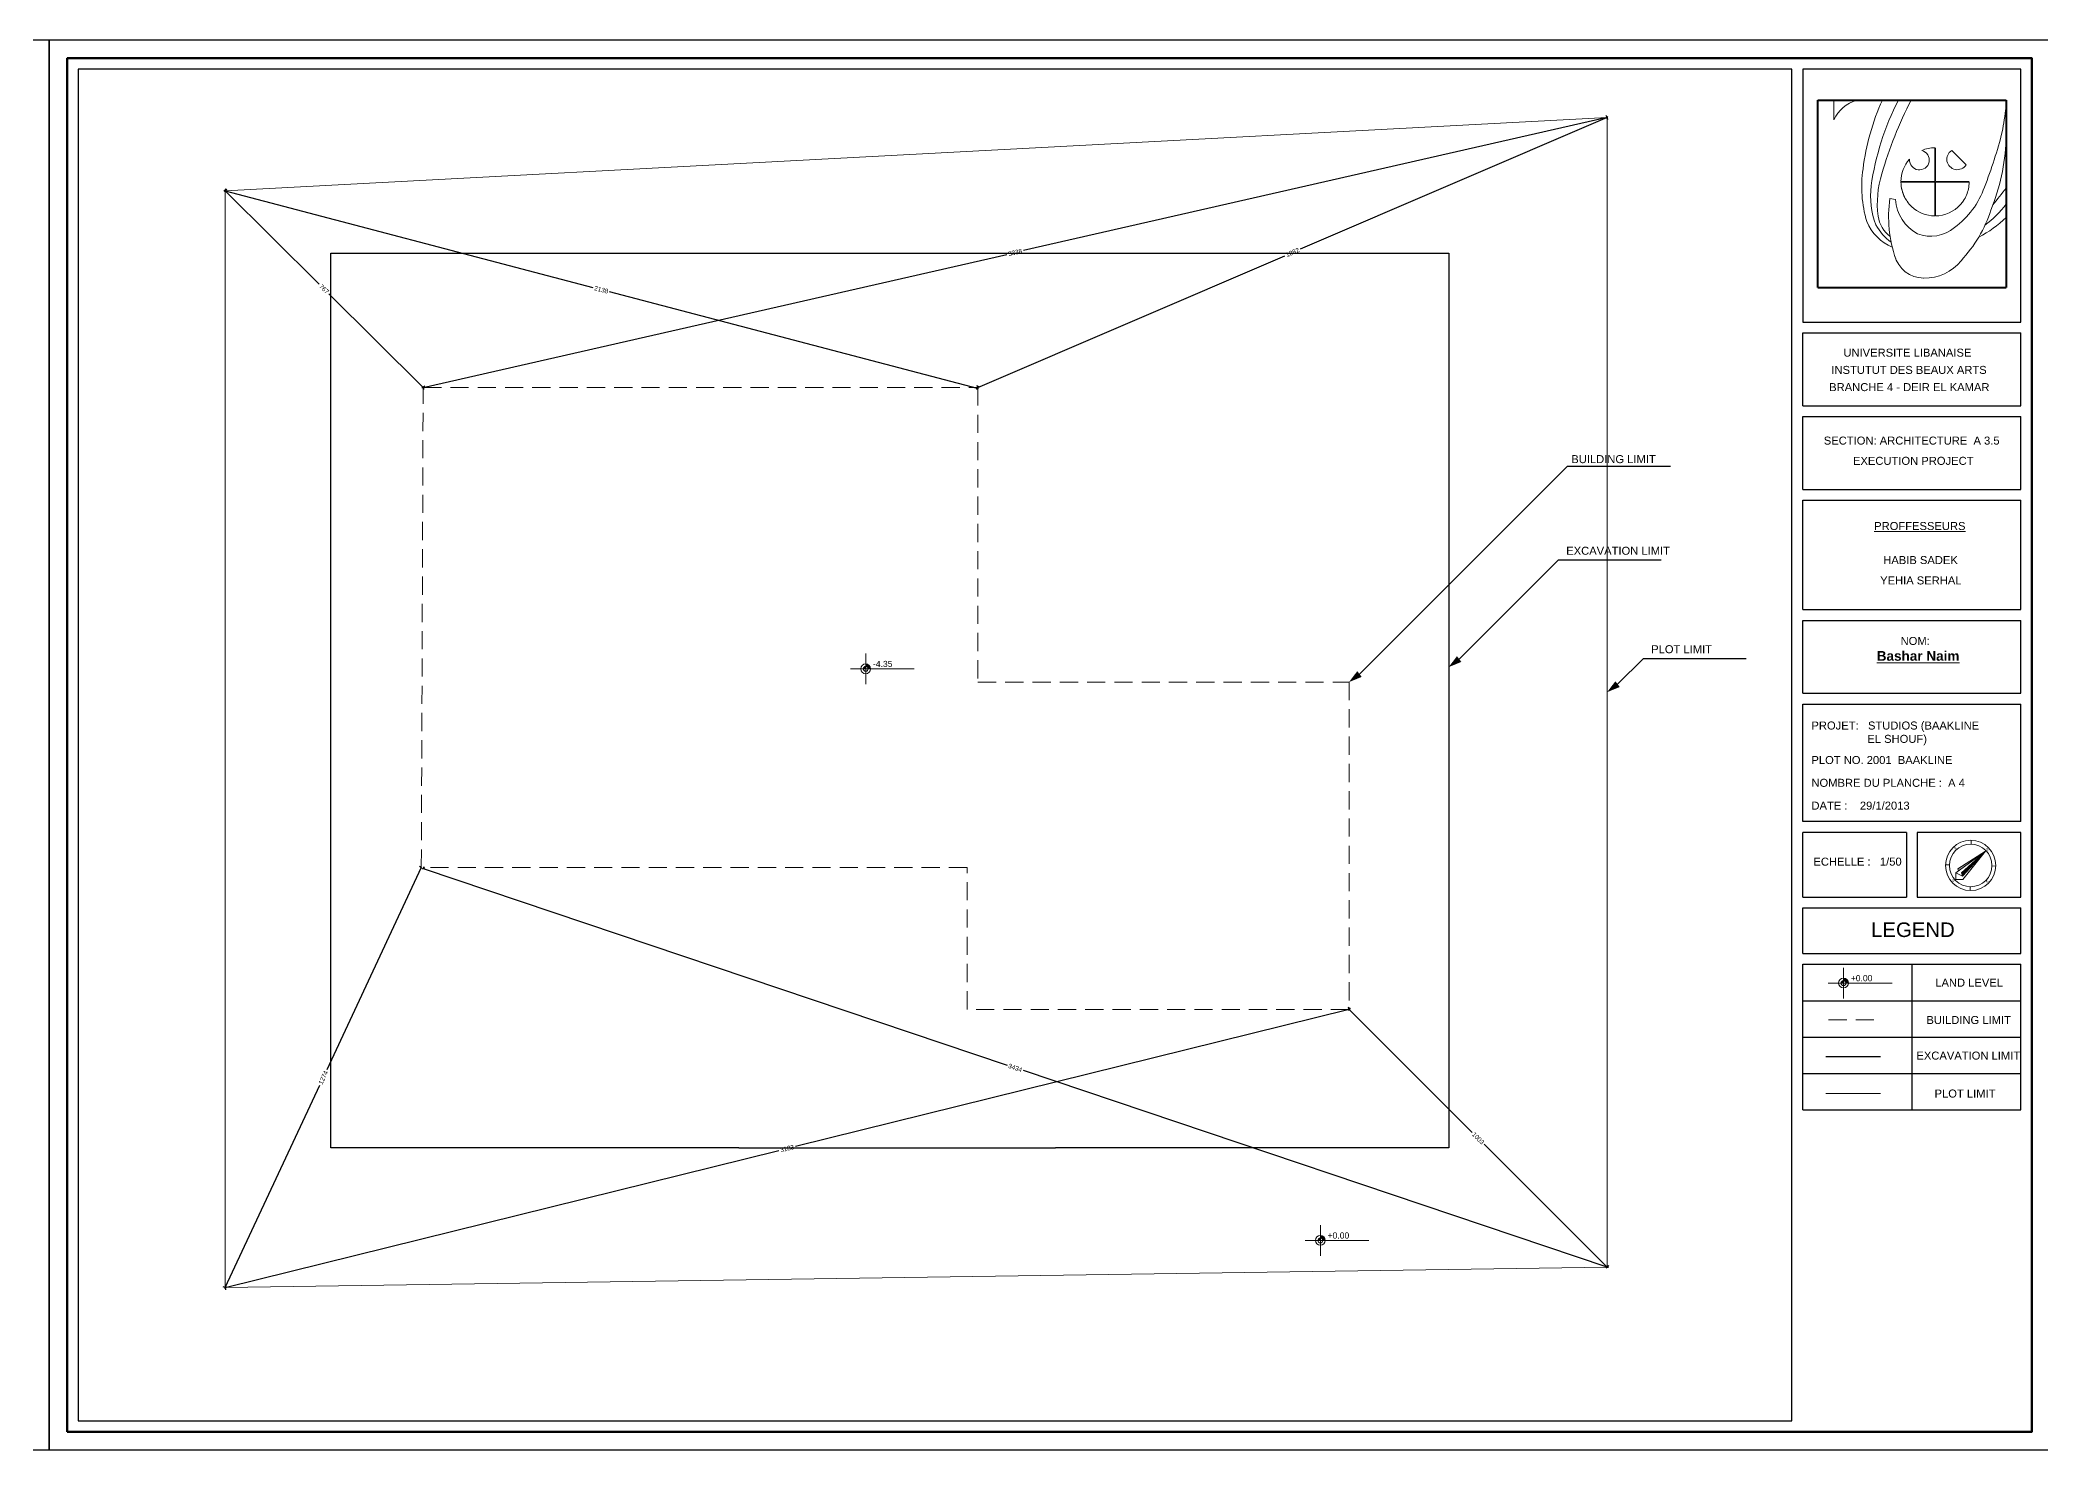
# Model space of a CAD drawing. Header units: inches. Extents: x -580639 to 179052, y 0 to 152898.
# Drawn here: x -525889 to -470888, y 113030 to 151788 of the extents above; entities that cross this region are included whole.
import ezdxf
from ezdxf.enums import TextEntityAlignment as Align

# ---------------------------------------------------------------- set-up
doc = ezdxf.new("R2010")
doc.units = ezdxf.units.IN
doc.header["$LTSCALE"] = 500
doc.header["$MEASUREMENT"] = 0
doc.linetypes.add('ACAD_ISO02W100', pattern=[15, 12, -3])
doc.linetypes.add('DASHEDX2', pattern=[1.5, 1, -0.5])
for name, color, linetype, lineweight in [('1ATEXT', 3, 'Continuous', 20), ('A-0.15', 50, 'Continuous', 15), ('A-0.2', 61, 'Continuous', 20), ('A-0.25', 42, 'Continuous', 25), ('A-ANNO-TEXS', 211, 'Continuous', 18), ('A-wall', 52, 'Continuous', 35), ('DIM', 8, 'Continuous', 18), ('WALL', 7, 'Continuous', 40), ('WIN', 3, 'Continuous', 18)]:
    doc.layers.add(name, color=color, linetype=linetype, lineweight=lineweight)
doc.styles.add('50', font='arial.ttf', dxfattribs={"height": 125})
doc.styles.add('CURENT', font='sanss___.ttf')
doc.styles.get("Standard").update_dxf_attribs({"font": 'arial.ttf'})
doc.dimstyles.new('DIM', dxfattribs={"dimscale": 50, "dimtxt": 125, "dimasz": 1, "dimexe": 1.2, "dimexo": 1, "dimgap": 1, "dimtad": 0, "dimtoh": 1, "dimdec": 0, "dimlfac": 0.1, "dimrnd": 1, "dimdsep": 46, "dimtxsty": '50', "dimblk": 'OBLIQUE', "dimcen": 0.09, "dimclrt": 8, "dimadec": 0, "dimazin": 0, "dimtfac": 1, "dimtdec": 0, "dimtix": 1, "dimtofl": 0, "dimtmove": 2, "dimatfit": 2, "dimfxl": 1, "dimfxlon": 1, "dimtzin": 0, "dimarcsym": 0})

# ---------------------------------------------------------------- blocks, each defined once
blk = doc.blocks.new('A$C7E7140D5')
at = {"layer": '1ATEXT'}
for points in [[(47, -34.4), (47, -29.6, 0.414214), (42.2, -34.4)], [(47, -34.4), (47, -29.6, 0.414214), (42.2, -34.4)], [(51.8, -34.4), (56.6, -34.4, 0.414214), (47, -24.8), (47, -29.6, -0.414214)], [(51.8, -34.4), (56.6, -34.4, 0.414214), (47, -24.8), (47, -29.6, -0.414214)]]:
    blk.add_hatch(color=256, dxfattribs=at).paths.add_polyline_path(points)
for p, q in [((17, -34.4), (142, -34.4)), ((47, -4.4), (47, -64.4))]:
    blk.add_line(p, q, dxfattribs=at)
for radius in [9.6, 4.8]:
    blk.add_circle((47, -34.4), radius, dxfattribs=at)
blk = doc.blocks.new('SYL')
at = {"layer": '1ATEXT', "color": 3}
blk.add_blockref('A$C7E7140D5', (-47, 34.4), dxfattribs=at)
at = {"layer": '1ATEXT', "color": 3, "style": 'CURENT'}
for tag, p in [('FL=0.00', (14.2, 3.6)), ('CL=0.00', (14.5, -15.3))]:
    blk.add_attdef(tag, p, '', height=12, dxfattribs=at)
blk = doc.blocks.new('_Oblique')
at = {"color": 0, "linetype": 'ByBlock', "lineweight": -2}
blk.add_line((-0.5, -0.5), (0.5, 0.5), dxfattribs=at)
blk = doc.blocks.new('*D1083')
at = {"layer": 'Defpoints', "color": 0, "transparency": 16777216}
for p in [(-482813, 149662), (-482813, 149662), (-500108, 142238)]:
    blk.add_point(p, dxfattribs=at)
at = {"layer": 'DIM', "color": 0, "lineweight": -2, "transparency": 16777216}
for p, q in [((-482813, 149662), (-491249, 146041)), ((-482813, 149662), (-482837, 149717)), ((-500108, 142238), (-491672, 145859)), ((-500108, 142238), (-500131, 142294))]:
    blk.add_line(p, q, dxfattribs=at)
at = {"layer": 'DIM', "color": 0, "lineweight": -2, "transparency": 16777216, "xscale": 50, "yscale": 50, "zscale": 50}
for p, rotation in [((-482813, 149662), 23.23009185246811), ((-500108, 142238), 203.2300918524681)]:
    blk.add_blockref('_Oblique', p, dxfattribs=dict(at, rotation=rotation))
at = {"layer": 'DIM', "color": 8, "transparency": 16777216, "insert": (-491460, 145950), "char_height": 125, "attachment_point": 5, "rotation": 23.2301, "style": '50'}
blk.add_mtext('1882', dxfattribs=at)
blk = doc.blocks.new('*D1084')
at = {"layer": 'Defpoints', "color": 0, "transparency": 16777216}
for p in [(-520801, 147645), (-520801, 147645), (-500121, 142206)]:
    blk.add_point(p, dxfattribs=at)
at = {"layer": 'DIM', "color": 0, "lineweight": -2, "transparency": 16777216}
for p, q in [((-520801, 147645), (-520785, 147703)), ((-520801, 147645), (-510691, 144986)), ((-500121, 142206), (-510231, 144865)), ((-500121, 142206), (-500105, 142264))]:
    blk.add_line(p, q, dxfattribs=at)
at = {"layer": 'DIM', "color": 0, "lineweight": -2, "transparency": 16777216, "xscale": 50, "yscale": 50, "zscale": 50}
for p, rotation in [((-520801, 147645), 165.2641631400365), ((-500121, 142206), 345.2641631400365)]:
    blk.add_blockref('_Oblique', p, dxfattribs=dict(at, rotation=rotation))
at = {"layer": 'DIM', "color": 8, "transparency": 16777216, "insert": (-510461, 144925), "char_height": 125, "attachment_point": 5, "rotation": 345.2642, "style": '50'}
blk.add_mtext('2138', dxfattribs=at)
blk = doc.blocks.new('*D1085')
at = {"layer": 'Defpoints', "color": 0, "transparency": 16777216}
for p in [(-520801, 147645), (-520801, 147645), (-515358, 142238)]:
    blk.add_point(p, dxfattribs=at)
at = {"layer": 'DIM', "color": 0, "lineweight": -2, "transparency": 16777216}
for p, q in [((-520801, 147645), (-520758, 147687)), ((-520801, 147645), (-518212, 145074)), ((-515358, 142238), (-517946, 144809)), ((-515358, 142238), (-515315, 142281))]:
    blk.add_line(p, q, dxfattribs=at)
at = {"layer": 'DIM', "color": 0, "lineweight": -2, "transparency": 16777216, "xscale": 50, "yscale": 50, "zscale": 50}
for p, rotation in [((-520801, 147645), 135.1939628992889), ((-515358, 142238), 315.1939628992889)]:
    blk.add_blockref('_Oblique', p, dxfattribs=dict(at, rotation=rotation))
at = {"layer": 'DIM', "color": 8, "transparency": 16777216, "insert": (-518079, 144942), "char_height": 125, "attachment_point": 5, "rotation": 315.194, "style": '50'}
blk.add_mtext('767', dxfattribs=at)
blk = doc.blocks.new('*D1074')
at = {"layer": 'Defpoints', "color": 0, "transparency": 16777216}
for p in [(-482813, 149662), (-482813, 149662), (-515358, 142238)]:
    blk.add_point(p, dxfattribs=at)
at = {"layer": 'DIM', "color": 0, "lineweight": -2, "transparency": 16777216}
for p, q in [((-482813, 149662), (-498854, 146003)), ((-482813, 149662), (-482800, 149603)), ((-515358, 142238), (-499316, 145897)), ((-515358, 142238), (-515344, 142180))]:
    blk.add_line(p, q, dxfattribs=at)
at = {"layer": 'DIM', "color": 0, "lineweight": -2, "transparency": 16777216, "xscale": 50, "yscale": 50, "zscale": 50}
for p, rotation in [((-482813, 149662), 12.84902561744011), ((-515358, 142238), 192.8490256174402)]:
    blk.add_blockref('_Oblique', p, dxfattribs=dict(at, rotation=rotation))
at = {"layer": 'DIM', "color": 8, "transparency": 16777216, "insert": (-499085, 145950), "char_height": 125, "attachment_point": 5, "rotation": 12.849, "style": '50'}
blk.add_mtext('3338', dxfattribs=at)
blk = doc.blocks.new('*D1086')
at = {"layer": 'Defpoints', "color": 0, "transparency": 16777216}
for p in [(-515408, 129040), (-520801, 117494), (-520801, 117494)]:
    blk.add_point(p, dxfattribs=at)
at = {"layer": 'DIM', "color": 0, "lineweight": -2, "transparency": 16777216}
for p, q in [((-515408, 129040), (-518007, 123476)), ((-515408, 129040), (-515462, 129066)), ((-520801, 117494), (-518202, 123058)), ((-520801, 117494), (-520855, 117519))]:
    blk.add_line(p, q, dxfattribs=at)
at = {"layer": 'DIM', "color": 0, "lineweight": -2, "transparency": 16777216, "xscale": 50, "yscale": 50, "zscale": 50}
for p, rotation in [((-515408, 129040), 64.96405100858257), ((-520801, 117494), 244.9640510085826)]:
    blk.add_blockref('_Oblique', p, dxfattribs=dict(at, rotation=rotation))
at = {"layer": 'DIM', "color": 8, "transparency": 16777216, "insert": (-518104, 123267), "char_height": 125, "attachment_point": 5, "rotation": 64.9641, "style": '50'}
blk.add_mtext('1274', dxfattribs=at)
blk = doc.blocks.new('*D1087')
at = {"layer": 'Defpoints', "color": 0, "transparency": 16777216}
for p in [(-515353, 129015), (-482813, 118055), (-482813, 118055)]:
    blk.add_point(p, dxfattribs=at)
at = {"layer": 'DIM', "color": 0, "lineweight": -2, "transparency": 16777216}
for p, q in [((-515353, 129015), (-515334, 129072)), ((-515353, 129015), (-499307, 123611)), ((-482813, 118055), (-498859, 123460)), ((-482813, 118055), (-482794, 118112))]:
    blk.add_line(p, q, dxfattribs=at)
at = {"layer": 'DIM', "color": 0, "lineweight": -2, "transparency": 16777216, "xscale": 50, "yscale": 50, "zscale": 50}
for p, rotation in [((-515353, 129015), 161.3859937042412), ((-482813, 118055), 341.3859937042411)]:
    blk.add_blockref('_Oblique', p, dxfattribs=dict(at, rotation=rotation))
at = {"layer": 'DIM', "color": 8, "transparency": 16777216, "insert": (-499083, 123535), "char_height": 125, "attachment_point": 5, "rotation": 341.386, "style": '50'}
blk.add_mtext('3434', dxfattribs=at)
blk = doc.blocks.new('*D1075')
at = {"layer": 'Defpoints', "color": 0, "transparency": 16777216}
for p in [(-489908, 125140), (-489908, 125140), (-482813, 118055)]:
    blk.add_point(p, dxfattribs=at)
at = {"layer": 'DIM', "color": 0, "lineweight": -2, "transparency": 16777216}
for p, q in [((-489908, 125140), (-489865, 125183)), ((-489908, 125140), (-486524, 121761)), ((-482813, 118055), (-486197, 121435)), ((-482813, 118055), (-482771, 118098))]:
    blk.add_line(p, q, dxfattribs=at)
at = {"layer": 'DIM', "color": 0, "lineweight": -2, "transparency": 16777216, "xscale": 50, "yscale": 50, "zscale": 50}
for p, rotation in [((-489908, 125140), 135.037959841174), ((-482813, 118055), 315.037959841174)]:
    blk.add_blockref('_Oblique', p, dxfattribs=dict(at, rotation=rotation))
at = {"layer": 'DIM', "color": 8, "transparency": 16777216, "insert": (-486360, 121598), "char_height": 125, "attachment_point": 5, "rotation": 315.038, "style": '50'}
blk.add_mtext('1003', dxfattribs=at)
blk = doc.blocks.new('*D1076')
at = {"layer": 'Defpoints', "color": 0, "transparency": 16777216}
for p in [(-489908, 125140), (-520801, 117494), (-520801, 117494)]:
    blk.add_point(p, dxfattribs=at)
at = {"layer": 'DIM', "color": 0, "lineweight": -2, "transparency": 16777216}
for p, q in [((-489908, 125140), (-505124, 121374)), ((-489908, 125140), (-489922, 125199)), ((-520801, 117494), (-505584, 121260)), ((-520801, 117494), (-520786, 117436))]:
    blk.add_line(p, q, dxfattribs=at)
at = {"layer": 'DIM', "color": 0, "lineweight": -2, "transparency": 16777216, "xscale": 50, "yscale": 50, "zscale": 50}
for p, rotation in [((-489908, 125140), 13.9019770809867), ((-520801, 117494), 193.9019770809867)]:
    blk.add_blockref('_Oblique', p, dxfattribs=dict(at, rotation=rotation))
at = {"layer": 'DIM', "color": 8, "transparency": 16777216, "insert": (-505354, 121317), "char_height": 125, "attachment_point": 5, "rotation": 13.902, "style": '50'}
blk.add_mtext('3183', dxfattribs=at)
blk = doc.blocks.new('4')
at = {"layer": 'A-0.2', "color": 253}
for p, q in [((0, 7158), (612, 7158)), ((612, 7158), (612, 6408))]:
    blk.add_line(p, q, dxfattribs=at)
at = {"layer": 'A-0.2'}
for p, q in [((4464, 4046), (4464, 5334)), ((4491, 4046), (4491, 5334)), ((5661, 4688), (5114, 5233)), ((5387, 4961), (5661, 4688)), ((4464, 4046), (3176, 4046)), ((4464, 4019), (3176, 4019)), ((4464, 2731), (4464, 4019)), ((5779, 4046), (4491, 4046)), ((5779, 4019), (4491, 4019)), ((4491, 2731), (4491, 4019)), ((2753, 3402), (2970, 3354))]:
    blk.add_line(p, q, dxfattribs=at)
at = {"layer": 'A-0.2', "color": 253}
blk.add_arc((1928, 5765), 1462, 107.64781, 153.96165, dxfattribs=at)
at = {"layer": 'A-0.2'}
for centre, radius, start, end in [((10717, 3409), 9059, 155.55033, 172.92406), ((12494, 2369), 10566, 153.0442, 171.7936), ((18093, -216), 16295, 153.09334, 163.75774), ((-19263, 10603), 26713, 349.95399, 351.96969), ((-10257, 10332), 17845, 338.64073, 345.76469), ((-676, 5940), 7870, 337.73271, 357.72099), ((4478, 4033), 1301, 138.38861, 179.40661), ((3880, 4867), 376, 175.50124, 75.71182), ((4478, 4033), 1301, 90.59339, 112.82445), ((5322, 4895), 397, 121.63123, 328.54112), ((6429, 3847), 4751, 171.79462, 196.2417), ((5120, 3503), 3106, 173.07815, 201.04099), ((5992, 3211), 3720, 162.30173, 187.61114), ((4478, 4033), 1301, 180.59339, 207.56933), ((4478, 4033), 1301, 187.50396, 216.31067), ((3279, 4920), 3270, 306.37555, 340.58391), ((4478, 4033), 1301, 337.29236, 359.40661), ((7684, 2710), 4979, 172.00351, 199.00541), ((4557, 3453), 1590, 183.56918, 241.76008), ((4478, 4033), 1301, 214.70346, 226.49059), ((4478, 4033), 1301, 226.49059, 269.40661), ((4478, 4033), 1301, 270.59339, 318.05723), ((4478, 4033), 1301, 318.05723, 325.65676), ((4478, 4033), 1301, 325.65676, 337.29236), ((4080, 5482), 3864, 306.58145, 323.55215), ((-4402, 12360), 14410, 320.31393, 323.55003), ((3569, 3233), 1845, 202.79142, 246.93196), ((3907, 3300), 1917, 208.42814, 234.80849), ((3498, 2902), 1207, 188.73708, 232.56395), ((1776, 4501), 5072, 316.72692, 342.28934), ((4368, 5496), 3987, 296.48799, 315.0148), ((4313, 3366), 1408, 248.83977, 309.98353), ((4044, 1512), 1149, 194.74643, 269.93049), ((4101, 2106), 1744, 268.07353, 321.63612)]:
    blk.add_arc(centre, radius, start, end, dxfattribs=at)
at = {"layer": 'WALL'}
for p, q in [((0, 7158), (7188, 7158)), ((0, 0), (0, 7158)), ((7188, 7158), (7188, 0)), ((0, 0), (7188, 0))]:
    blk.add_line(p, q, dxfattribs=at)
blk = doc.blocks.new('NORTH')
at = {"layer": 'WIN', "color": 1}
for p, q in [((494, 631), (0, 0)), ((0, 0), (661, -479)), ((494, 631), (4781, 459)), ((851, -154), (494, 631)), ((661, -479), (4781, 459)), ((851, -154), (4781, 459)), ((851, -154), (1006, 218)), ((887, 607), (973, 851)), ((973, 851), (4781, 459)), ((1006, 218), (4781, 459))]:
    blk.add_line(p, q, dxfattribs=at)
blk = doc.blocks.new('NORTHE')
at = {"color": 3}
for p, q in [((-1759, 1759), (-2077, 2077)), ((1759, 1759), (2077, 2077)), ((-1759, -1759), (-2077, -2077)), ((1759, -1759), (2077, -2077))]:
    blk.add_line(p, q, dxfattribs=at)
for radius in [2937, 2487]:
    blk.add_circle((0, 0), radius, dxfattribs=at)
for points in [[(-754, -1351), (-527, -1456), (0, 2402)], [(-121, -1378), (235, -1568), (0, 2402)]]:
    blk.add_solid(points, dxfattribs=at)
at = {"color": 3, "rotation": 84.51780902573543}
blk.add_blockref('NORTH', (0, -2400), dxfattribs=at)
at = {"color": 3}
for s, width, p, p2 in [('N', 1.784178, (-180, 2610), (180, 2610)), ('W', 1.365132, (-2894, 0), (-2534, 0)), ('E', 1.931772, (2517, 0), (2877, 0)), ('S', 1.931772, (-325, -2784), (35, -2784))]:
    blk.add_text(s, height=200, dxfattribs=dict(at, width=width)).set_placement(p, p2, align=Align.FIT)
blk = doc.blocks.new('NOR')
at = {"layer": 'WIN', "color": 3, "xscale": 0.000462, "yscale": 0.000462, "zscale": 0.000462, "rotation": 276.1356553146427}
blk.add_blockref('NORTHE', (-1.1, -0.12), dxfattribs=at)

msp = doc.modelspace()

# ---------------------------------------------------------------- linework, layer by layer
for points in [[(-580638.929, 113030.352), (-525638.711, 113030.352), (-525638.711, 151788.469), (-580638.929, 151788.469)], [(-525638.711, 113030.352), (-470638.494, 113030.352), (-470638.494, 151788.469), (-525638.711, 151788.469)]]:
    msp.add_lwpolyline(points, close=True)
at = {"layer": 'A-0.15'}
for p, q in [((-520800.597, 147644.659), (-482812.95, 149661.659)), ((-482812.95, 149661.659), (-482812.95, 118055.134)), ((-520800.597, 147644.659), (-520800.597, 117494.031)), ((-476803.859, 122829.772), (-475303.859, 122829.772)), ((-520800.597, 117494.031), (-482812.95, 118055.134))]:
    msp.add_line(p, q, dxfattribs=at)
at = {"layer": 'A-0.2', "linetype": 'DASHEDX2'}
msp.add_line((-476728.394, 124854.965), (-475228.394, 124854.965), dxfattribs=at)
msp.add_lwpolyline([(-515357.613, 142238.403), (-500107.613, 142238.403), (-500107.613, 134140.403), (-489907.613, 134140.403), (-489907.613, 125140.403), (-500407.613, 125140.403), (-500407.613, 129040.403), (-515407.613, 129040.403), (-515357.613, 142238.403)], dxfattribs=at)
at = {"layer": 'A-0.25'}
for p, q in [((-506679.676, 145932.636), (-497979.676, 145932.636)), ((-489620.812, 134359.447), (-483904.245, 140076.014)), ((-483904.245, 140076.014), (-481075.745, 140076.014)), ((-486880.424, 134772.165), (-484153.215, 137499.373)), ((-484153.215, 137499.373), (-481324.715, 137499.373)), ((-482526.149, 134082.384), (-481817.586, 134790.947)), ((-481817.586, 134790.947), (-478989.782, 134790.947)), ((-476801.255, 123845.249), (-475301.255, 123845.249)), ((-506679.676, 121332.636), (-497979.676, 121332.636))]:
    msp.add_line(p, q, dxfattribs=at)
at = {"layer": 'A-0.25', "lineweight": 25}
for p, q in [((-477438.494, 144035.821), (-471438.494, 144035.821)), ((-477438.494, 141735.821), (-477438.494, 143735.821)), ((-477438.494, 143735.821), (-471438.494, 143735.821)), ((-477438.494, 141735.821), (-471438.494, 141735.821)), ((-477438.494, 139435.821), (-477438.494, 141435.821)), ((-477438.494, 141435.821), (-471438.494, 141435.821)), ((-477438.494, 139435.821), (-471438.494, 139435.821)), ((-477438.494, 136135.821), (-477438.494, 139135.821)), ((-477438.494, 139135.821), (-471438.494, 139135.821)), ((-477438.494, 136135.821), (-471438.494, 136135.821)), ((-477438.494, 133835.821), (-477438.494, 135835.821)), ((-477438.494, 135835.821), (-471438.494, 135835.821)), ((-477438.494, 133835.821), (-471438.494, 133835.821)), ((-477438.494, 130305.9), (-477438.494, 133535.821)), ((-477438.494, 133535.821), (-471438.494, 133535.821)), ((-471438.494, 130305.9), (-477438.494, 130305.9)), ((-477438.494, 128230.844), (-477438.494, 130005.9)), ((-474588.494, 130005.9), (-477438.494, 130005.9)), ((-474588.494, 130005.9), (-474788.494, 130005.9)), ((-474588.494, 130005.9), (-474588.494, 128230.844)), ((-471438.494, 130005.9), (-474288.494, 130005.9)), ((-471438.494, 130005.9), (-474288.494, 130005.9)), ((-474288.494, 130005.9), (-474288.494, 128230.844)), ((-477438.494, 128230.844), (-474588.494, 128230.844)), ((-474788.494, 128230.844), (-474588.494, 128230.844)), ((-474288.494, 128230.844), (-471438.494, 128230.844)), ((-474288.494, 128230.844), (-471438.494, 128230.844)), ((-477438.494, 126680.241), (-477438.494, 127930.844)), ((-477438.494, 127930.844), (-471438.494, 127930.844)), ((-477438.494, 126680.241), (-471438.494, 126680.241)), ((-477438.494, 126380.241), (-471438.494, 126380.241)), ((-477438.494, 126380.241), (-471438.494, 126380.241)), ((-477438.494, 122380.241), (-477438.494, 126380.241)), ((-477438.494, 126380.241), (-471438.494, 126380.241)), ((-477438.494, 126380.241), (-471438.494, 126380.241)), ((-474438.494, 126380.241), (-474438.494, 122380.241)), ((-477438.494, 125380.241), (-471438.494, 125380.241)), ((-477438.494, 124380.241), (-471438.494, 124380.241)), ((-477438.494, 123380.241), (-471438.494, 123380.241)), ((-477438.494, 122380.241), (-471438.494, 122380.241)), ((-477438.494, 122380.241), (-471438.494, 122380.241))]:
    msp.add_line(p, q, dxfattribs=at)
for points in [[(-477738.494, 113830.352), (-477738.494, 150988.469), (-524838.711, 150988.469), (-524838.711, 113830.352), (-477738.494, 113830.352)], [(-471438.494, 144035.821), (-471438.494, 150988.469), (-477438.494, 150988.469), (-477438.494, 144035.821)], [(-471438.494, 141735.821), (-471438.494, 143735.821)], [(-471438.494, 139435.821), (-471438.494, 141435.821)], [(-471438.494, 136135.821), (-471438.494, 139135.821)], [(-471438.494, 133835.821), (-471438.494, 135835.821)], [(-471438.494, 130305.9), (-471438.494, 133535.821)], [(-471438.494, 128230.844), (-471438.494, 130005.9)], [(-471438.494, 128535.821), (-471438.494, 130005.9)], [(-471438.494, 126680.241), (-471438.494, 127930.844)], [(-471438.494, 122380.241), (-471438.494, 126380.241)]]:
    msp.add_lwpolyline(points, dxfattribs=at)
at = {"layer": 'A-0.25'}
for points in [[(-506679.676, 121332.636), (-517890.809, 121332.636), (-517890.809, 145932.636), (-506679.676, 145932.636)], [(-497979.676, 145932.636), (-487166.757, 145932.636), (-487167.768, 121332.636), (-497979.676, 121332.636)]]:
    msp.add_lwpolyline(points, dxfattribs=at)
for points in [[(-486880.424, 134772.165, 200, 0, 0), (-487167.225, 134553.12, 0, 0, 0)], [(-489620.812, 134359.447, 200, 0, 0), (-489907.613, 134140.403, 0, 0, 0)], [(-482526.149, 134082.384, 200, 0, 0), (-482812.95, 133863.339, 0, 0, 0)]]:
    msp.add_lwpolyline(points, format="xyseb", dxfattribs=at)
at = {"layer": 'A-wall', "color": 1, "lineweight": 70}
msp.add_lwpolyline([(-525138.711, 113530.352), (-471138.494, 113530.352), (-471138.494, 151288.469), (-525138.711, 151288.469)], close=True, dxfattribs=at)

# ---------------------------------------------------------------- block references
at = {"layer": '1ATEXT', "color": 3}
ref = msp.add_blockref('SYL', (-503192.361, 134502.768), dxfattribs=dict(at, xscale=14.04466159001456, yscale=14.04466159001456, zscale=14.04466159001456))
ref.add_attrib('FL=0.00', '-4.35', (-502993.08, 134553.63), dxfattribs={"color": 3, "height": 168.5359, "style": 'CURENT'})
ref = msp.add_blockref('SYL', (-476316.519, 125864.821), dxfattribs=dict(at, xscale=14.04466159001456, yscale=14.04466159001456, zscale=14.04466159001456))
ref.add_attrib('FL=0.00', '+0.00', (-476117.238, 125915.684), dxfattribs={"color": 3, "height": 168.5359, "style": 'CURENT'})
ref = msp.add_blockref('SYL', (-490696.624, 118791.196), dxfattribs=dict(at, xscale=14.04466159001456, yscale=14.04466159001456, zscale=14.04466159001456))
ref.add_attrib('FL=0.00', '+0.00', (-490497.343, 118842.059), dxfattribs={"color": 3, "height": 168.5359, "style": 'CURENT'})
at = {"layer": 'A-ANNO-TEXS', "xscale": 508.9391999991295, "yscale": 508.9392000008957, "zscale": 508.9391999991295, "rotation": 37.60703697579601}
msp.add_blockref('NOR', (-472414.06, 129488.302), dxfattribs=at)
at = {"layer": 'A-wall', "linetype": 'ACAD_ISO02W100', "xscale": 0.7200000000000001, "yscale": 0.7200000000000001, "zscale": 0.7200000000000001}
msp.add_blockref('4', (-477023.639, 144985.208), dxfattribs=at)

# ---------------------------------------------------------------- texts
at = {"layer": 'A-ANNO-TEXS', "attachment_point": 1, "style": '50'}
for s, width, gutter_width, insert, char_height in [('UNIVERSITE LIBANAISE', 4948.28299, 1000, (-476318.874, 143304.642), 220), ('INSTUTUT DES BEAUX ARTS', 4948.28299, 1000, (-476649.422, 142830.151), 220), ('BRANCHE 4 - DEIR EL KAMAR', 4948.28299, 1000, (-476710.299, 142356.96), 220), ('SECTION: ARCHITECTURE  A 3.5\\P ', 5318.43165, 1000, (-476858.176, 140887.41), 220), ('BUILDING LIMIT', 6216.06761, 1000, (-483798.98, 140377.798), 220), ('EXECUTION PROJECT  ', 5318.43165, 1000, (-476056.045, 140330.649), 220), ('{\\LPROFFESSEURS }', 5318.43165, 1000, (-475473.806, 138539.051), 220), ('EXCAVATION LIMIT', 3992.41941, 1000, (-483937.645, 137859.056), 220), ('HABIB SADEK ', 5318.43165, 1000, (-475223.778, 137603.24), 220), ('YEHIA SERHAL', 5318.43165, 1000, (-475309.712, 137043.375), 220), ('NOM: ', 5318.43165, 1000, (-474746.843, 135379.431), 220), ('PLOT LIMIT ', 3992.41941, 1000, (-481602.713, 135152.268), 220), ('{\\fArial|b1|i0|c0|p34;\\LBashar Naim}', 5318.43165, 1000, (-475403.562, 134991.6), 266.2), ('PROJET:   STUDIOS (BAAKLINE \\P                  EL SHOUF)', 6503.49491, 1000, (-477198.094, 133054.853), 220), ('PLOT NO. 2001  BAAKLINE', 6503.49491, 1000, (-477198.094, 132106.194), 220), ('NOMBRE DU PLANCHE :  A 4', 6503.49491, 1000, (-477198.094, 131479.624), 220), ('DATE :    29/1/2013', 6503.49491, 1000, (-477198.094, 130852.754), 220), ('ECHELLE :   1/50', 6503.49491, 1000, (-477143.606, 129313.455), 220), ('LEGEND', 2660.77035, 1000, (-475556.72, 127531.658), 400), ('LAND LEVEL', 2816.70062, 400, (-473794.234, 125986.47), 220), ('BUILDING LIMIT', 2816.70062, 400, (-474037.148, 124960.027), 220), ('EXCAVATION LIMIT', 3456.90492, 400, (-474312.514, 123981.477), 220), ('PLOT LIMIT', 2816.70062, 400, (-473813.43, 122938.045), 220)]:
    msp.add_mtext_dynamic_manual_height_columns(s, width=width, gutter_width=gutter_width, heights=[0], dxfattribs=dict(at, insert=insert, char_height=char_height))

# ---------------------------------------------------------------- dimensions: what is measured, and where the dimension line sits
at = {"layer": 'DIM'}
for p1, p2, picture, middle in [((-515357.613, 142238.403), (-482812.95, 149661.659), '*D1074', (-499085.282, 145950.031)), ((-500107.613, 142238.403), (-482812.95, 149661.659), '*D1083', (-491460.282, 145950.031)), ((-515357.613, 142238.403), (-520800.597, 147644.659), '*D1085', (-518079.105, 144941.531)), ((-500120.726, 142205.569), (-520800.597, 147644.659), '*D1084', (-510460.661, 144925.114)), ((-515407.613, 129040.403), (-520800.597, 117494.031), '*D1086', (-518104.105, 123267.217)), ((-515353.251, 129015.011), (-482812.95, 118055.134), '*D1087', (-499083.1, 123535.073)), ((-489907.613, 125140.403), (-520800.597, 117494.031), '*D1076', (-505354.105, 121317.217)), ((-482812.95, 118055.134), (-489907.613, 125140.403), '*D1075', (-486360.282, 121597.768))]:
    dim = msp.add_aligned_dim(p1=p1, p2=p2, distance=0, dimstyle='DIM', dxfattribs=at)
    dim.commit()
    dim.dimension.update_dxf_attribs({"geometry": picture, "text_midpoint": middle})

doc.saveas('drawing.dxf')
